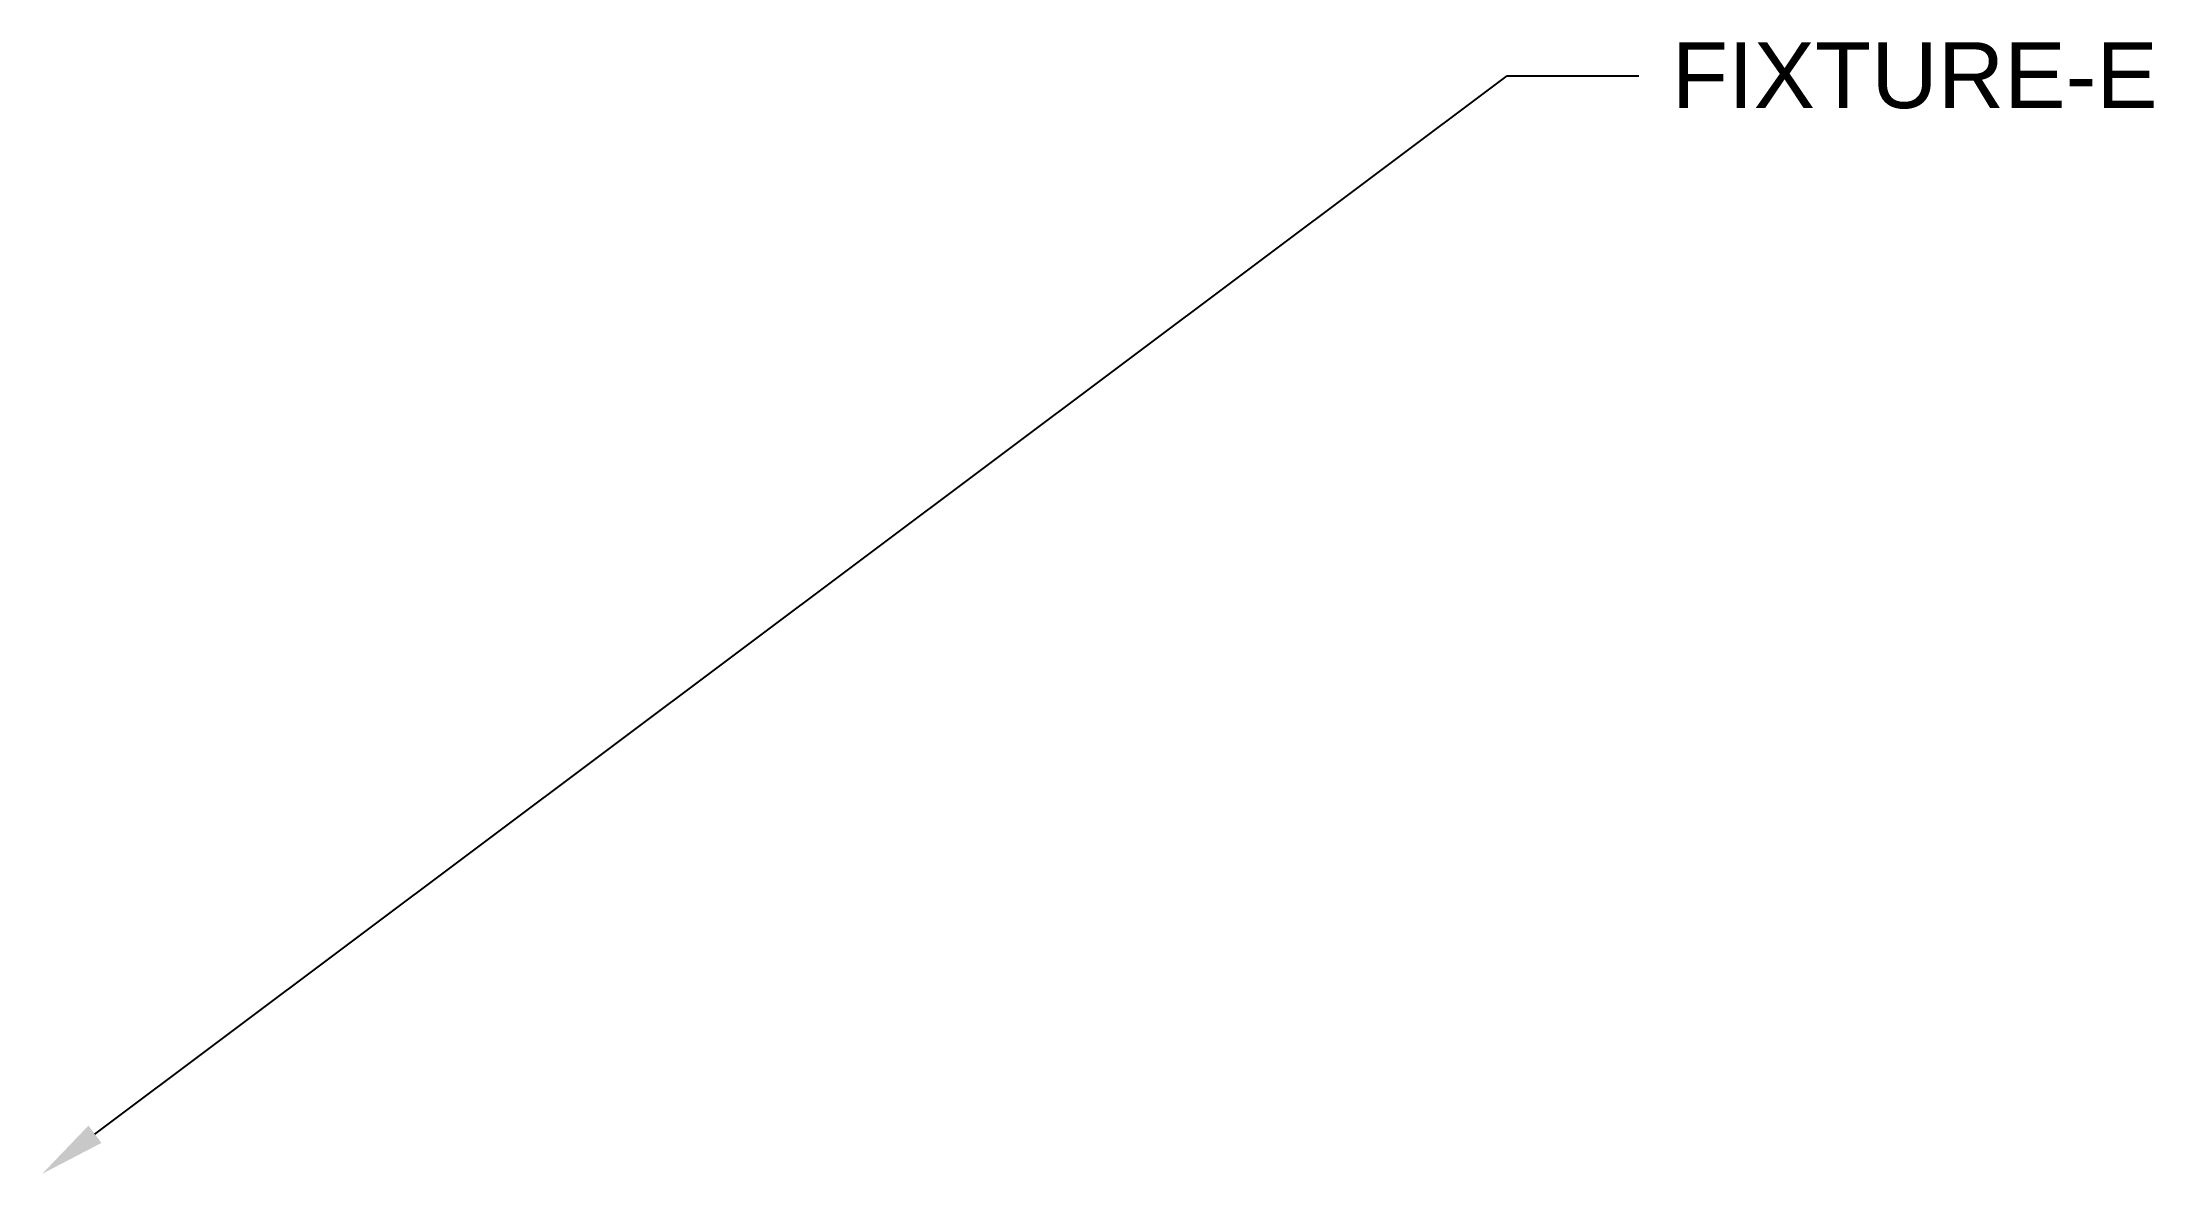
# Model space of a CAD drawing. Header units: inches. Extents: x 0 to 5.77, y 0 to 3.09.
import ezdxf
from ezdxf import colors
from ezdxf.entities.mleader import LeaderData, LeaderLine
from ezdxf.math import Vec2, Vec3

# ---------------------------------------------------------------- set-up
doc = ezdxf.new("R2010")
doc.units = ezdxf.units.IN
doc.header["$MEASUREMENT"] = 0
doc.styles.get("Standard").update_dxf_attribs({"font": 'arial.ttf'})

msp = doc.modelspace()

# ---------------------------------------------------------------- leaders
ml = msp.add_multileader_mtext('Standard')
ml.set_content('FIXTURE-E', color=(178, 178, 178))
ml.set_leader_properties()
ml.build(insert=Vec2(0, 0))
ml.multileader.update_dxf_attribs({"dogleg_length": 0.36, "arrow_head_size": 0.18})
ctx = ml.context
ctx.base_point, ctx.char_height, ctx.arrow_head_size, ctx.landing_gap_size = Vec3(4.36, 3), 0.18, 0.18, 0.09
notes = []
notes.append((ctx, [(0, (1, 1, 0), (4, 3), (1, 0), 0.36, [(0, [(0, 0)], 0, [])])]))
ctx.mtext.insert, ctx.mtext.flow_direction = Vec3(4.45, 3.0915), 5
for ctx, leaders in notes:
    for number, flags, end, landing, length, lines in leaders:
        leader = LeaderData()
        leader.index, (leader.has_last_leader_line, leader.has_dogleg_vector, leader.attachment_direction) = number, flags
        leader.last_leader_point, leader.dogleg_vector, leader.dogleg_length = Vec3(end), Vec3(landing), length
        for number, points, colour, breaks in lines:
            line = LeaderLine()
            line.index, line.vertices, line.color, line.breaks = number, Vec3.list(points), colors.encode_raw_color(colour), breaks
            leader.lines.append(line)
        ctx.leaders.append(leader)

doc.saveas('drawing.dxf')
